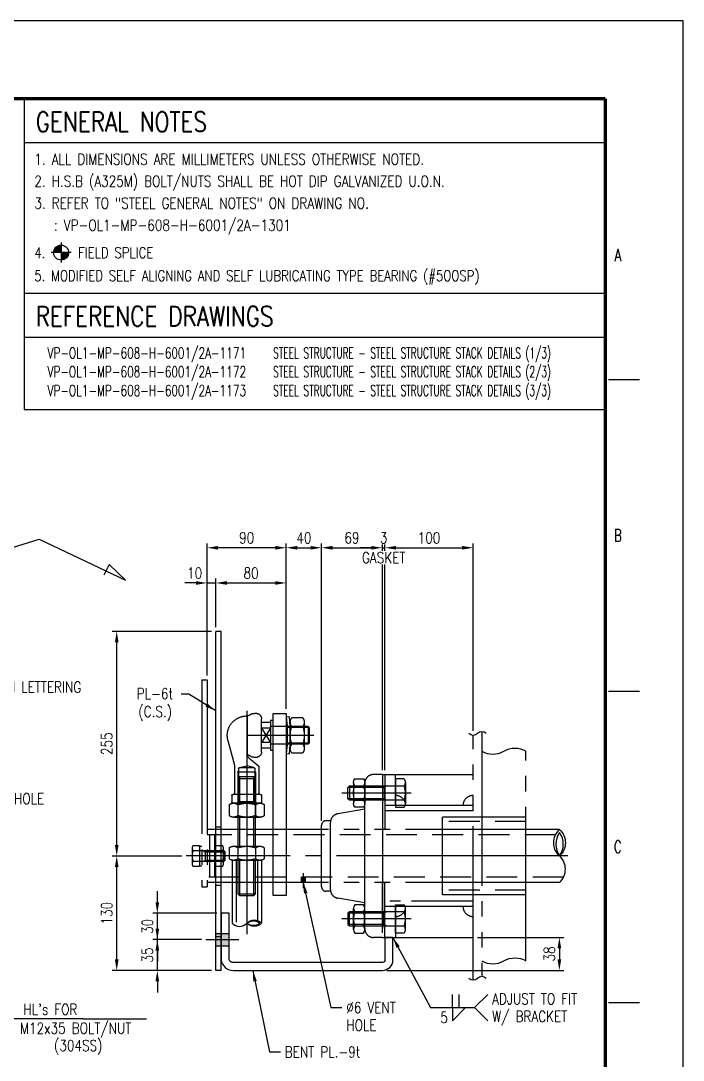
# Model space of a CAD drawing. Header units: millimetres. Extents: x 0 to 134087, y -49114 to 20834.
# Drawn here: x 90356 to 91860, y -26192 to -23831 of the extents above; entities that cross this region are included whole.
import ezdxf
from ezdxf.enums import TextEntityAlignment as Align

# ---------------------------------------------------------------- set-up
doc = ezdxf.new("R2010")
doc.units = ezdxf.units.MM
doc.header["$LTSCALE"] = 35
for name, pattern in [('130', [33.5, 30, -1, 1.5, -1]), ('CEN2', [18, 15, -1, 1, -1]), ('FDN', [7.5, 4, -0.7, 0.7, -0.7, 0.7, -0.7]), ('JNK-CENTER', [34, 30, -1.5, 1, -1.5]), ('JNK-HIDDEN', [3, 2, -1]), ('JNK-PHANTOM', [15, 10, -1, 1, -1, 1, -1])]:
    doc.linetypes.add(name, pattern=pattern)
for name, color, linetype in [('CEN-R', 1, 'JNK-CENTER'), ('CENTER-R', 1, '130'), ('CON-C', 4, 'Continuous'), ('CON-G', 3, 'Continuous'), ('CON-W', 7, 'Continuous'), ('CON-Y', 2, 'Continuous'), ('Dim-W', 7, 'Continuous'), ('HID-Y', 2, 'JNK-HIDDEN'), ('PHA-W', 7, 'JNK-PHANTOM'), ('STL-OBJT', 7, 'Continuous'), ('TXT-C', 4, 'Continuous'), ('TXT-Y', 2, 'Continuous'), ('TXTT-C', 4, 'Continuous')]:
    doc.layers.add(name, color=color, linetype=linetype)
doc.layers.add('CONT-G', color=3, linetype='Continuous', lineweight=25)
doc.styles.add('ROMANS', font='ROMANS.shx', dxfattribs={"width": 0.8})
doc.styles.add('SIMPLEX', font='simplex.shx', dxfattribs={"width": 0.8})
doc.dimstyles.new('DIM10x2', dxfattribs={"dimscale": 10, "dimtxt": 2.5, "dimasz": 2.5, "dimexe": 1, "dimexo": 1, "dimgap": 1, "dimtad": 1, "dimdec": 0, "dimlfac": 0.5, "dimdsep": 46, "dimtxsty": 'SIMPLEX', "dimcen": 0, "dimclrd": 256, "dimclre": 256, "dimclrt": 2, "dimadec": 1, "dimazin": 2, "dimtfac": 1, "dimtdec": 0, "dimtix": 1, "dimtmove": 2, "dimatfit": 3, "dimfxl": 1, "dimarcsym": 1})

# ---------------------------------------------------------------- blocks, each defined once
blk = doc.blocks.new('TITLE')
at = {"color": 7}
for p, q in [((841, 594.85), (0, 594.85)), ((841, 0), (841, 594.85)), ((824.02, 513.34), (831.1, 513.34)), ((824.02, 442.6), (831.1, 442.6)), ((824.02, 371.87), (831.1, 371.87))]:
    blk.add_line(p, q, dxfattribs=at)
at = {"color": 7, "const_width": 0.707}
for points in [[(823.32, 577.17), (27.94, 577.17)], [(823.32, 17.33), (823.32, 577.17)]]:
    blk.add_lwpolyline(points, dxfattribs=at)
at = {"color": 7, "style": 'ROMANS', "width": 0.7}
for s, p in [('A', (826.15, 541.63)), ('B', (826.15, 477.97)), ('C', (826.15, 407.24))]:
    blk.add_text(s, height=2.83, dxfattribs=at).set_placement(p, align=Align.MIDDLE)
blk = doc.blocks.new('A$C35816DBB')
at = {"layer": 'CON-G'}
h = blk.add_hatch(color=256, dxfattribs=at)
edge = h.paths.add_edge_path()
edge.add_arc((0, 0), 1.75, 90, 180)
edge.add_line((-1.75, 0), (0, 0))
edge.add_line((0, 0), (0, 1.75))
h = blk.add_hatch(color=256, dxfattribs=at)
edge = h.paths.add_edge_path()
edge.add_line((0, 0), (0, -1.75))
edge.add_arc((0, 0), 1.75, 270, 360)
edge.add_line((1.75, 0), (0, 0))
at = {"layer": 'CON-W'}
for p, q in [((2.33, 0), (-2.33, 0)), ((0, 2.33), (0, -2.33))]:
    blk.add_line(p, q, dxfattribs=at)
blk.add_circle((0, 0), 1.75, dxfattribs=at)
at = {"layer": 'CON-Y', "style": 'SIMPLEX', "width": 0.8}
blk.add_attdef('F.S.', (3.19, 1), '', height=2.5, dxfattribs=at)
blk = doc.blocks.new('BOLTHOLE')
at = {"layer": 'CON-W'}
blk.add_line((25.7, 0), (9.9, 0), dxfattribs=at)
blk.add_lwpolyline([(0, 0), (4.95, 4.95), (9.9, 0), (4.95, -4.95)], close=True, dxfattribs=at)
at = {"layer": 'CON-Y', "style": 'SIMPLEX', "width": 0.8}
for s, p in [('%%C', (8.81, 3.12)), ("HL's FOR", (24.37, 0.9))]:
    blk.add_text(s, height=2.5, dxfattribs=at).set_placement(p, align=Align.RIGHT)
blk.add_attdef('4', text='', height=2.5, dxfattribs=at).set_placement((-0.69, 0.87), align=Align.RIGHT)
blk.add_attdef('22', text='', height=2.5, dxfattribs=at).set_placement((4.95, 0), align=Align.MIDDLE_CENTER)
blk = doc.blocks.new('pipesece')
at = {"layer": 'CON-W'}
blk.add_lwpolyline([(0.5, 0, 0.44), (0, 0, -0.44), (-0.5, 0, -0.44), (0, 0)], format="xyb", dxfattribs=at)
blk.add_lwpolyline([(-0.446, 0, 0.31383), (0, 0, 0.31383)], format="xyb", close=True, dxfattribs=at)
blk = doc.blocks.new('*D1715')
at = {"layer": 'CON-W', "lineweight": -2, "transparency": 16777216}
for p, q in [((90722, -25727.8), (90564, -25727.8)), ((90574, -25962.8), (90574, -25752.8)), ((90789, -25987.8), (90564, -25987.8))]:
    blk.add_line(p, q, dxfattribs=at)
at = {"layer": 'CON-W', "transparency": 16777216}
for points in [[(90569.8, -25752.8), (90578.2, -25752.8), (90574, -25727.8)], [(90569.8, -25962.8), (90578.2, -25962.8), (90574, -25987.8)]]:
    blk.add_solid(points, dxfattribs=at)
at = {"layer": 'DEFPOINTS', "color": 0, "transparency": 16777216}
for p in [(90574, -25727.8), (90732, -25727.8), (90799, -25987.8)]:
    blk.add_point(p, dxfattribs=at)
at = {"layer": 'CON-W', "color": 2, "transparency": 16777216, "insert": (90551.5, -25857.8), "char_height": 25, "attachment_point": 5, "rotation": 90, "style": 'SIMPLEX'}
blk.add_mtext('130', dxfattribs=at)
blk = doc.blocks.new('*D1716')
at = {"layer": 'CON-W', "lineweight": -2, "transparency": 16777216}
for p, q in [((90666.2, -25892.8), (90666.2, -25867.8)), ((90766.4, -25917.8), (90656.2, -25917.8)), ((90666.2, -25987.8), (90666.2, -25917.8)), ((90789, -25987.8), (90656.2, -25987.8)), ((90666.2, -26012.8), (90666.2, -26037.8))]:
    blk.add_line(p, q, dxfattribs=at)
at = {"layer": 'CON-W', "transparency": 16777216}
for points in [[(90662, -25892.8), (90670.3, -25892.8), (90666.2, -25917.8)], [(90662, -26012.8), (90670.3, -26012.8), (90666.2, -25987.8)]]:
    blk.add_solid(points, dxfattribs=at)
at = {"layer": 'DEFPOINTS', "color": 0, "transparency": 16777216}
for p in [(90666.2, -25917.8), (90776.4, -25917.8), (90799, -25987.8)]:
    blk.add_point(p, dxfattribs=at)
at = {"layer": 'CON-W', "color": 2, "transparency": 16777216, "insert": (90643.7, -25952.8), "char_height": 25, "attachment_point": 5, "rotation": 90, "style": 'SIMPLEX'}
blk.add_mtext('35', dxfattribs=at)
blk = doc.blocks.new('*D1717')
at = {"layer": 'CON-W', "lineweight": -2, "transparency": 16777216}
for p, q in [((90666.2, -25832.8), (90666.2, -25807.8)), ((90801, -25857.8), (90656.2, -25857.8)), ((90666.2, -25917.8), (90666.2, -25857.8)), ((90766.4, -25917.8), (90656.2, -25917.8)), ((90666.2, -25942.8), (90666.2, -25967.8))]:
    blk.add_line(p, q, dxfattribs=at)
at = {"layer": 'CON-W', "transparency": 16777216}
for points in [[(90662, -25832.8), (90670.3, -25832.8), (90666.2, -25857.8)], [(90662, -25942.8), (90670.3, -25942.8), (90666.2, -25917.8)]]:
    blk.add_solid(points, dxfattribs=at)
at = {"layer": 'DEFPOINTS', "color": 0, "transparency": 16777216}
for p in [(90666.2, -25857.8), (90811, -25857.8), (90776.4, -25917.8)]:
    blk.add_point(p, dxfattribs=at)
at = {"layer": 'CON-W', "color": 2, "transparency": 16777216, "insert": (90643.7, -25887.8), "char_height": 25, "attachment_point": 5, "rotation": 90, "style": 'SIMPLEX'}
blk.add_mtext('30', dxfattribs=at)
blk = doc.blocks.new('*D1718')
at = {"layer": 'CON-W', "lineweight": -2, "transparency": 16777216}
for p, q in [((90779, -25317.8), (90779, -25017.6)), ((90959, -25393.7), (90959, -25017.6)), ((90934, -25027.6), (90804, -25027.6))]:
    blk.add_line(p, q, dxfattribs=at)
at = {"layer": 'CON-W', "transparency": 16777216}
for points in [[(90804, -25023.5), (90804, -25031.8), (90779, -25027.6)], [(90934, -25023.5), (90934, -25031.8), (90959, -25027.6)]]:
    blk.add_solid(points, dxfattribs=at)
at = {"layer": 'DEFPOINTS', "color": 0, "transparency": 16777216}
for p in [(90779, -25027.6), (90779, -25327.8), (90959, -25403.7)]:
    blk.add_point(p, dxfattribs=at)
at = {"layer": 'CON-W', "color": 2, "transparency": 16777216, "insert": (90869, -25005.1), "char_height": 25, "attachment_point": 5, "style": 'SIMPLEX'}
blk.add_mtext('90', dxfattribs=at)
blk = doc.blocks.new('*D1719')
at = {"layer": 'CON-W', "lineweight": -2, "transparency": 16777216}
for p, q in [((90958.9, -25393.7), (90958.9, -25017.6)), ((91039, -25647.8), (91039, -25017.6)), ((90983.9, -25027.6), (91014, -25027.6))]:
    blk.add_line(p, q, dxfattribs=at)
at = {"layer": 'CON-W', "transparency": 16777216}
for points in [[(90983.9, -25023.5), (90983.9, -25031.8), (90958.9, -25027.6)], [(91014, -25023.5), (91014, -25031.8), (91039, -25027.6)]]:
    blk.add_solid(points, dxfattribs=at)
at = {"layer": 'DEFPOINTS', "color": 0, "transparency": 16777216}
for p in [(91039, -25027.6), (90958.9, -25403.7), (91039, -25657.8)]:
    blk.add_point(p, dxfattribs=at)
at = {"layer": 'CON-W', "color": 2, "transparency": 16777216, "insert": (90998.9, -25005.1), "char_height": 25, "attachment_point": 5, "style": 'SIMPLEX'}
blk.add_mtext('40', dxfattribs=at)
blk = doc.blocks.new('*D1720')
at = {"layer": 'CON-W', "lineweight": -2, "transparency": 16777216}
for p, q in [((91039, -25647.8), (91039, -25017.6)), ((91177, -25532.8), (91177, -25017.6)), ((91064, -25027.6), (91152, -25027.6))]:
    blk.add_line(p, q, dxfattribs=at)
at = {"layer": 'CON-W', "transparency": 16777216}
for points in [[(91064, -25023.5), (91064, -25031.8), (91039, -25027.6)], [(91152, -25023.5), (91152, -25031.8), (91177, -25027.6)]]:
    blk.add_solid(points, dxfattribs=at)
at = {"layer": 'DEFPOINTS', "color": 0, "transparency": 16777216}
for p in [(91177, -25027.6), (91177, -25542.8), (91039, -25657.8)]:
    blk.add_point(p, dxfattribs=at)
at = {"layer": 'CON-W', "color": 2, "transparency": 16777216, "insert": (91108, -25005.1), "char_height": 25, "attachment_point": 5, "style": 'SIMPLEX'}
blk.add_mtext('69', dxfattribs=at)
blk = doc.blocks.new('*D1721')
at = {"layer": 'CON-W', "lineweight": -2, "transparency": 16777216}
for p, q in [((91183, -25532.8), (91183, -25017.6)), ((91383, -25443.8), (91383, -25017.6)), ((91208, -25027.6), (91358, -25027.6))]:
    blk.add_line(p, q, dxfattribs=at)
at = {"layer": 'CON-W', "transparency": 16777216}
for points in [[(91208, -25023.5), (91208, -25031.8), (91183, -25027.6)], [(91358, -25023.5), (91358, -25031.8), (91383, -25027.6)]]:
    blk.add_solid(points, dxfattribs=at)
at = {"layer": 'DEFPOINTS', "color": 0, "transparency": 16777216}
for p in [(91383, -25027.6), (91383, -25453.8), (91183, -25542.8)]:
    blk.add_point(p, dxfattribs=at)
at = {"layer": 'CON-W', "color": 2, "transparency": 16777216, "insert": (91283, -25005.1), "char_height": 25, "attachment_point": 5, "style": 'SIMPLEX'}
blk.add_mtext('100', dxfattribs=at)
blk = doc.blocks.new('*D1722')
at = {"layer": 'CON-W', "lineweight": -2, "transparency": 16777216}
for p, q in [((90789, -25217.8), (90564, -25217.8)), ((90574, -25702.8), (90574, -25242.8)), ((90722, -25727.8), (90564, -25727.8))]:
    blk.add_line(p, q, dxfattribs=at)
at = {"layer": 'CON-W', "transparency": 16777216}
for points in [[(90569.8, -25242.8), (90578.2, -25242.8), (90574, -25217.8)], [(90569.8, -25702.8), (90578.2, -25702.8), (90574, -25727.8)]]:
    blk.add_solid(points, dxfattribs=at)
at = {"layer": 'DEFPOINTS', "color": 0, "transparency": 16777216}
for p in [(90574, -25217.8), (90799, -25217.8), (90732, -25727.8)]:
    blk.add_point(p, dxfattribs=at)
at = {"layer": 'CON-W', "color": 2, "transparency": 16777216, "insert": (90551.5, -25472.8), "char_height": 25, "attachment_point": 5, "rotation": 90, "style": 'SIMPLEX'}
blk.add_mtext('255', dxfattribs=at)
blk = doc.blocks.new('*D1723')
at = {"layer": 'CON-W', "lineweight": -2, "transparency": 16777216}
for p, q in [((90754, -25107.6), (90729, -25107.6)), ((90779, -25317.8), (90779, -25097.6)), ((90779, -25107.6), (90799, -25107.6)), ((90799, -25207.8), (90799, -25097.6)), ((90824, -25107.6), (90849, -25107.6))]:
    blk.add_line(p, q, dxfattribs=at)
at = {"layer": 'CON-W', "transparency": 16777216}
for points in [[(90754, -25103.5), (90754, -25111.8), (90779, -25107.6)], [(90824, -25103.5), (90824, -25111.8), (90799, -25107.6)]]:
    blk.add_solid(points, dxfattribs=at)
at = {"layer": 'DEFPOINTS', "color": 0, "transparency": 16777216}
for p in [(90799, -25107.6), (90799, -25217.8), (90779, -25327.8)]:
    blk.add_point(p, dxfattribs=at)
at = {"layer": 'CON-W', "color": 2, "transparency": 16777216, "insert": (90750.8, -25085.1), "char_height": 25, "attachment_point": 5, "style": 'SIMPLEX'}
blk.add_mtext('10', dxfattribs=at)
blk = doc.blocks.new('*D1724')
at = {"layer": 'CON-W', "lineweight": -2, "transparency": 16777216}
for p, q in [((90799, -25207.8), (90799, -25097.6)), ((90824, -25107.6), (90934, -25107.6)), ((90959, -25393.7), (90959, -25097.6))]:
    blk.add_line(p, q, dxfattribs=at)
at = {"layer": 'CON-W', "transparency": 16777216}
for points in [[(90824, -25103.5), (90824, -25111.8), (90799, -25107.6)], [(90934, -25103.5), (90934, -25111.8), (90959, -25107.6)]]:
    blk.add_solid(points, dxfattribs=at)
at = {"layer": 'DEFPOINTS', "color": 0, "transparency": 16777216}
for p in [(90959, -25107.6), (90799, -25217.8), (90959, -25403.7)]:
    blk.add_point(p, dxfattribs=at)
at = {"layer": 'CON-W', "color": 2, "transparency": 16777216, "insert": (90879, -25085.1), "char_height": 25, "attachment_point": 5, "style": 'SIMPLEX'}
blk.add_mtext('80', dxfattribs=at)
blk = doc.blocks.new('*D1725')
at = {"layer": 'CON-W', "lineweight": -2, "transparency": 16777216}
for p, q in [((91393, -25912.8), (91588.8, -25912.8)), ((91578.8, -25937.8), (91578.8, -25962.8)), ((91187, -25987.8), (91588.8, -25987.8))]:
    blk.add_line(p, q, dxfattribs=at)
at = {"layer": 'CON-W', "transparency": 16777216}
for points in [[(91574.7, -25937.8), (91583, -25937.8), (91578.8, -25912.8)], [(91574.7, -25962.8), (91583, -25962.8), (91578.8, -25987.8)]]:
    blk.add_solid(points, dxfattribs=at)
at = {"layer": 'DEFPOINTS', "color": 0, "transparency": 16777216}
for p in [(91383, -25912.8), (91177, -25987.8), (91578.8, -25987.8)]:
    blk.add_point(p, dxfattribs=at)
at = {"layer": 'CON-W', "color": 2, "transparency": 16777216, "insert": (91556.3, -25950.3), "char_height": 25, "attachment_point": 5, "rotation": 90, "style": 'SIMPLEX'}
blk.add_mtext('38', dxfattribs=at)
blk = doc.blocks.new('A$C1CAA6540')
at = {"layer": 'CEN-R', "linetype": 'CEN2'}
for p, q in [((0, 126.8), (0, -126.8)), ((-76.2, 99), (0, 99))]:
    blk.add_line(p, q, dxfattribs=at)
at = {"layer": 'Dim-W', "linetype": 'FDN'}
for p, q in [((-10.4, 124), (-8.9, 124)), ((-0.9, 76.6), (-0.9, 121)), ((-69.8, 109), (-70.9, 107.9)), ((-70.9, 107.9), (-70.9, 90.1)), ((-70.9, 107.9), (-45.9, 107.9)), ((-69.8, 109), (-27.4, 109)), ((-69.8, 109), (-69.8, 89)), ((-65.3, 113.9), (-65.3, 84.1)), ((-63.4, 109), (-51.2, 109)), ((-49.3, 113.9), (-49.3, 84.1)), ((-45.9, 109), (-45.9, 89)), ((-44.6, 109), (-45.9, 107.9)), ((-26.9, 113.5), (-26.9, 84.5)), ((-26.9, 113.5), (-16.8, 113.5)), ((-16.8, 107.1), (-26.9, 90.9)), ((-26.9, 107.1), (-16.8, 90.9)), ((-26.9, 107.1), (-16.8, 107.1)), ((-16.8, 80.4), (-16.8, 117.5)), ((-67.9, 99), (-16.3, 99)), ((-70.9, 90.1), (-45.9, 90.1)), ((-69.8, 89), (-70.9, 90.1)), ((-69.8, 89), (-27.4, 89)), ((-63.4, 89), (-51.2, 89)), ((-44.6, 89), (-45.9, 90.1)), ((-26.9, 90.9), (-16.8, 90.9)), ((-26.9, 84.5), (-16.8, 84.5)), ((21.3, 93.3), (13.8, 65.3)), ((-2.4, 73.5), (-13.7, 64)), ((-10.4, 74), (-8.9, 74)), ((-13.7, 64), (-13.7, 33.5)), ((13.8, 65.3), (13.8, 33.5)), ((-16.9, 30.5), (-16.9, 23.5)), ((-15.4, 32), (-15.2, 32)), ((-15.4, 32), (15.6, 32)), ((15.3, 32), (15.6, 32)), ((17.1, 30.5), (17.1, 23.5)), ((-15.4, 22), (15.6, 22)), ((15, 22), (-15.1, 22)), ((14.9, 22), (-14.9, 22)), ((15, 22), (-14.8, 22)), ((-9.2, 23.5), (-10.7, 22)), ((-10, 20.1), (-10, 7.9)), ((-9.2, 23.5), (9.3, 23.5)), ((9.3, 23.5), (10.8, 22)), ((10, 20.1), (10, 7.9)), ((14.9, 6), (-15.1, 6)), ((-7.9, -27), (-7.9, 6)), ((8.1, 6), (8.1, -27)), ((14.9, -27), (-14.9, -27)), ((-10, -28.8), (-10, -41.1)), ((10, -28.8), (10, -41.1)), ((-16.8, -43), (-16.8, -114.4)), ((-16.8, -43), (16.6, -43)), ((-15.1, -43), (14.9, -43)), ((16.6, -43), (16.6, -114.4))]:
    blk.add_line(p, q, dxfattribs=at)
for points in [[(-63.4, 79, -0.372659), (-63.4, 89, -0.186242), (-63.4, 109, -0.372659), (-63.4, 119), (-51.2, 119, -0.372659), (-51.2, 109, -0.186242), (-51.2, 89, -0.372659), (-51.2, 79)], [(-20, 20.1, -0.372659), (-10, 20.1, -0.186242), (10, 20.1, -0.372659), (20, 20.1), (20, 7.9, -0.372659), (10, 7.9, -0.186242), (-10, 7.9, -0.372659), (-20, 7.9)], [(-20, -28.8, -0.372659), (-10, -28.8, -0.186242), (10, -28.8, -0.372659), (20, -28.8), (20, -41.1, -0.372659), (10, -41.1, -0.186242), (-10, -41.1, -0.372659), (-20, -41.1)]]:
    blk.add_lwpolyline(points, format="xyb", close=True, dxfattribs=at)
for points in [[(-48.4, 78.1), (-49.3, 88.3), (-49.3, 109.7), (-48.4, 119.9), (-44.9, 119.5), (-45.8, 109.5), (-45.8, 88.5), (-44.9, 78.5)], [(-29.9, 82), (-29.9, 116), (-26.9, 116), (-26.9, 82)]]:
    blk.add_lwpolyline(points, close=True, dxfattribs=at)
for points in [[(-9.9, -27), (-9.9, 6)], [(10.1, 6), (10.1, -27)]]:
    blk.add_lwpolyline(points, dxfattribs=at)
for centre, radius, start, end in [((-10.4, 117.6), 6.44, 90, 180.1511), ((-8.9, 114), 10, 48.4365, 90), ((-0.9, 123), 2, 228.4365, 272.4172), ((0.1, 99), 22, 345, 92.6052), ((-27.4, 109.5), 0.5, 270, 360), ((-27.4, 88.5), 0.5, 0.0001, 90), ((-10.4, 80.4), 6.44, 179.8489, 270), ((-8.9, 84), 10, 270, 311.5636), ((-4.9, 76.6), 4, 309.9998, 360), ((-0.9, 75), 2, 87.5828, 131.5635), ((-15.4, 30.5), 1.5, 90, 180), ((-15.2, 33.5), 1.5, 270, 360), ((15.3, 33.5), 1.5, 180, 270), ((15.6, 30.5), 1.5, 360, 90), ((-15.4, 23.5), 1.5, 180, 270), ((15.6, 23.5), 1.5, 270, 360)]:
    blk.add_arc(centre, radius, start, end, dxfattribs=at)
at = {"layer": 'HID-Y', "color": 7}
for p, q in [((-9.2, 60.9), (-9.2, 23.5)), ((-8.6, 62), (8.8, 62)), ((-8.1, 62.3), (0.1, 64.5)), ((8.2, 62.3), (0.1, 64.5)), ((9.3, 60.9), (9.3, 23.5)), ((-9.9, 57), (-9.2, 58.3)), ((-9.9, 57), (10.1, 57)), ((-9.9, 57), (-9.9, 22.8)), ((10.1, 50), (-9.9, 50)), ((-7.9, 22), (-7.9, 52)), ((8.1, 52), (8.1, 22)), ((10.1, 57), (9.3, 58.3)), ((10.1, 57), (10.1, 22.8)), ((-12.2, -43), (-12.2, -111.4)), ((-7.9, -83), (-7.9, -43)), ((8.1, -43), (8.1, -83)), ((12, -43), (12, -117.5)), ((10.1, -81), (-9.9, -81))]:
    blk.add_line(p, q, dxfattribs=at)
for points in [[(-9.9, 50), (-7.9, 52), (8.1, 52), (10.1, 50), (10.1, 48.1), (10.1, 6)], [(-9.9, 6), (-9.9, 48.1), (-9.9, 50)], [(10.1, -43), (10.1, -81), (8.1, -83), (-7.9, -83), (-9.9, -81), (-9.9, -43)]]:
    blk.add_lwpolyline(points, dxfattribs=at)
for centre, start, end in [((-7.7, 60.9), 105.0001, 180), ((7.8, 60.9), 360, 75.0002)]:
    blk.add_arc(centre, 1.5, start, end, dxfattribs=at)
at = {"layer": 'PHA-W'}
blk.add_lwpolyline([(-44.9, 124), (-44.9, -83), (-29.9, -83), (-29.9, 124)], close=True, dxfattribs=at)
at = {"layer": 'CON-W', "xscale": -33.39552893878317, "yscale": 33.39552893878317, "zscale": 33.39552893878317, "rotation": 180}
blk.add_blockref('pipesece', (-0.1, -114.4), dxfattribs=at)
blk = doc.blocks.new('*D1726')
at = {"layer": 'CON-W', "lineweight": -2, "transparency": 16777216}
for p, q in [((91177, -25532.8), (91177, -25017.6)), ((91183, -25532.8), (91183, -25017.6)), ((91152, -25027.6), (91127, -25027.6)), ((91177, -25027.6), (91183, -25027.6)), ((91208, -25027.6), (91233, -25027.6))]:
    blk.add_line(p, q, dxfattribs=at)
at = {"layer": 'CON-W', "transparency": 16777216}
for points in [[(91152, -25023.5), (91152, -25031.8), (91177, -25027.6)], [(91208, -25023.5), (91208, -25031.8), (91183, -25027.6)]]:
    blk.add_solid(points, dxfattribs=at)
at = {"layer": 'DEFPOINTS', "color": 0, "transparency": 16777216}
for p in [(91177, -25542.8), (91183, -25542.8)]:
    blk.add_point(p, dxfattribs=at)
at = {"layer": 'CON-W', "color": 2, "transparency": 16777216, "char_height": 25, "attachment_point": 5, "style": 'SIMPLEX', "bg_fill": 3, "box_fill_scale": 1.1, "bg_fill_color": 256, "bg_fill_true_color": 13158600, "bg_fill_transparency": 0}
for s, insert in [('3', (91180, -25005.1)), ('GASKET', (91180, -25050.1))]:
    blk.add_mtext(s, dxfattribs=dict(at, insert=insert))
at = {"layer": 'DEFPOINTS', "color": 0, "transparency": 16777216}
blk.add_point((91183, -25027.6), dxfattribs=at)

msp = doc.modelspace()

# ---------------------------------------------------------------- linework, layer by layer
msp.add_lwpolyline([(91336.1494, -26072.0467), (91336.1494, -26102.0467), (91366.1494, -26072.0467)])
at = {"layer": 'CEN-R'}
for p, q in [((91242.2097, -25584.7752), (91084.8378, -25584.7752)), ((90997.6226, -25766.5523), (90997.6226, -25800.6752)), ((91242.2097, -25870.7752), (91084.8378, -25870.7752))]:
    msp.add_line(p, q, dxfattribs=at)
at = {"layer": 'CEN-R', "linetype": 'CEN2'}
msp.add_line((91597.7941, -25727.7752), (90732.013, -25727.7752), dxfattribs=at)
at = {"layer": 'CENTER-R'}
msp.add_line((90776.3919, -25917.7752), (90851.0456, -25917.7752), dxfattribs=at)
at = {"layer": 'CON-C'}
for p, q in [((91683.152, -24007.473), (90364.09, -24007.473)), ((91683.152, -24007.473), (90364.09, -24007.473)), ((91683.152, -24007.473), (90364.09, -24007.473)), ((91683.152, -24007.473), (90364.09, -24007.473)), ((91683.152, -24007.473), (90364.09, -24007.473)), ((90364.09, -24107.473), (91683.152, -24107.473)), ((90364.09, -24449.3152), (91683.152, -24449.3152)), ((90364.09, -24549.3152), (91683.152, -24549.3152)), ((90364.09, -24713.4619), (91683.152, -24713.4619)), ((90294.8338, -25040.2744), (90397.624, -25007.8071)), ((90397.624, -25007.8071), (90593.57, -25101.0418)), ((90556.5706, -25065.5333), (90544.9697, -25089.9141)), ((90593.57, -25101.0418), (90556.5706, -25065.5333))]:
    msp.add_line(p, q, dxfattribs=at)
at = {"layer": 'CON-G', "linetype": 'FDN'}
msp.add_line((90811.0128, -25911.7752), (90798.9948, -25911.7752), dxfattribs=at)
at = {"layer": 'CON-G'}
msp.add_line((90811.0128, -25987.7752), (90799.0128, -25987.7752), dxfattribs=at)
msp.add_lwpolyline([(90839.0128, -25969.7752, -0.301384636), (90829.0128, -25963.7752), (90829.0128, -25857.7752), (90811.0128, -25857.7752), (90811.0128, -25963.7752, 0.38122476), (90839.0128, -25987.7752), (91177.0128, -25987.7752, 0.414213562), (91201.0128, -25963.7752), (91201.0128, -25912.7752), (91183.0128, -25912.7752), (91183.0128, -25963.7752, -0.414213562), (91177.0128, -25969.7752)], format="xyb", close=True, dxfattribs=at)
at = {"layer": 'CON-W'}
for p, q in [((91336.1494, -26072.0467), (91336.1494, -26042.0467)), ((91351.1494, -26072.0467), (91351.1494, -26042.0467)), ((91286.1494, -26072.0467), (91386.1494, -26072.0467))]:
    msp.add_line(p, q, dxfattribs=at)
for points in [[(91413.0128, -25449.6258, 0.412674508), (91393.0128, -25449.6258, -0.412674508), (91373.0128, -25449.6258)], [(91403.0128, -25489.6258, 0.273438151), (91453.0128, -25489.6258, -0.273438151), (91503.0128, -25489.6258)], [(91403.0128, -25965.9246, 0.273438151), (91453.0128, -25965.9246, -0.273438151), (91503.0128, -25965.9246)], [(91413.0128, -26005.9246, 0.412674508), (91393.0128, -26005.9246, -0.412674508), (91373.0128, -26005.9246)]]:
    msp.add_lwpolyline(points, format="xyb", dxfattribs=at)
msp.add_lwpolyline([(91416.1494, -26102.0467), (91386.1494, -26072.0467), (91416.1494, -26042.0467)], dxfattribs=at)
at = {"layer": 'CONT-G'}
for p, q in [((90799.0128, -25987.7752), (90799.0128, -25217.7752)), ((90811.0128, -25217.7752), (90799.0128, -25217.7752)), ((90811.0128, -25987.7752), (90811.0128, -25217.7752))]:
    msp.add_line(p, q, dxfattribs=at)
at = {"layer": 'Dim-W'}
for p, q in [((91102.1963, -25568.7752), (91102.1963, -25600.7752)), ((91111.4128, -25560.9602), (91111.4128, -25608.5903)), ((91114.3927, -25568.7752), (91134.033, -25568.7752)), ((91137.0128, -25560.9602), (91137.0128, -25608.5903)), ((91114.3927, -25600.7752), (91134.033, -25600.7752)), ((91111.4128, -25894.5903), (91111.4128, -25846.9602)), ((91137.0128, -25894.5903), (91137.0128, -25846.9602)), ((91102.1963, -25886.7752), (91102.1963, -25854.7752)), ((91114.3927, -25854.7752), (91134.033, -25854.7752)), ((91114.3927, -25886.7752), (91134.033, -25886.7752))]:
    msp.add_line(p, q, dxfattribs=at)
at = {"layer": 'Dim-W', "linetype": 'FDN'}
msp.add_line((91383.0128, -25830.1752), (91183.0128, -25830.1752), dxfattribs=at)
at = {"layer": 'Dim-W'}
for points in [[(91226.433, -25600.7752), (91102.1963, -25600.7752), (91098.9963, -25597.5752), (91098.9963, -25571.9752), (91102.1963, -25568.7752), (91226.433, -25568.7752)], [(91186.5554, -25568.7752), (91181.0128, -25571.9752), (91098.9963, -25571.9752)], [(91186.5554, -25600.7752), (91181.0128, -25597.5752), (91098.9963, -25597.5752)], [(91226.433, -25854.7752), (91102.1963, -25854.7752), (91098.9963, -25857.9752), (91098.9963, -25883.5752), (91102.1963, -25886.7752), (91226.433, -25886.7752)], [(91186.5554, -25854.7752), (91181.0128, -25857.9752), (91098.9963, -25857.9752)], [(91186.5554, -25886.7752), (91181.0128, -25883.5752), (91098.9963, -25883.5752)]]:
    msp.add_lwpolyline(points, dxfattribs=at)
for points in [[(91114.3927, -25616.7752, -0.372658913), (91114.3927, -25600.7752, -0.186242005), (91114.3927, -25568.7752, -0.372658913), (91114.3927, -25552.7752), (91134.033, -25552.7752, -0.372658913), (91134.033, -25568.7752, -0.186242005), (91134.033, -25600.7752, -0.372658913), (91134.033, -25616.7752)], [(91114.3927, -25838.7752, 0.372658913), (91114.3927, -25854.7752, 0.186242005), (91114.3927, -25886.7752, 0.372658913), (91114.3927, -25902.7752), (91134.033, -25902.7752, 0.372658913), (91134.033, -25886.7752, 0.186242005), (91134.033, -25854.7752, 0.372658913), (91134.033, -25838.7752)]]:
    msp.add_lwpolyline(points, format="xyb", close=True, dxfattribs=at)
msp.add_solid([(90991.6226, -25775.7752), (91003.6226, -25775.7752), (90991.6226, -25787.7752), (91003.6226, -25787.7752)], dxfattribs=at)
msp.add_solid([(90991.6226, -25775.7752), (91003.6226, -25775.7752), (90991.6226, -25787.7752), (91003.6226, -25787.7752)], dxfattribs=at)
at = {"layer": 'HID-Y', "color": 7}
for p, q in [((91503.0128, -25649.7752), (91313.7344, -25649.7752)), ((91570.4093, -25679.7752), (90779.0128, -25679.7752)), ((91588.4138, -25775.7752), (90779.0128, -25775.7752)), ((91503.0128, -25805.7752), (91313.7344, -25805.7752))]:
    msp.add_line(p, q, dxfattribs=at)
at = {"layer": 'PHA-W'}
for p, q in [((90767.0855, -25327.7752), (90779.0128, -25327.7752)), ((90767.0855, -25327.7752), (90767.0855, -25797.7752)), ((90779.0128, -25327.7752), (90779.0128, -25797.7752)), ((91403.0128, -25445.4991), (91403.0128, -26001.7978)), ((91383.0128, -26010.0513), (91383.0128, -25453.7526)), ((91503.0128, -25965.9246), (91503.0128, -25489.6258)), ((91177.0128, -25542.7752), (91157.0128, -25542.7752)), ((91177.0128, -25542.7752), (91177.0128, -25912.7752)), ((91177.0128, -25542.7752), (91183.0128, -25542.7752)), ((91183.0128, -25542.7752), (91183.0128, -25667.7752)), ((91183.0128, -25542.7752), (91383.0128, -25542.7752)), ((91207.0128, -25613.3752), (91207.0128, -25542.7752)), ((91137.0128, -25894.5903), (91137.0128, -25560.5903)), ((91181.0128, -25568.7752), (91181.0128, -25600.7752)), ((91229.4128, -25560.9602), (91229.4128, -25608.5903)), ((91383.0128, -25613.3752), (91183.0128, -25613.3752)), ((91137.0128, -25621.6609), (91075.68, -25632.0263)), ((91383.0128, -25625.3752), (91183.0128, -25625.3752)), ((91313.7344, -25816.1752), (91313.7344, -25639.3752)), ((91503.0128, -25639.3752), (91313.7344, -25639.3752)), ((90799.0128, -25661.7752), (90811.0128, -25661.7752)), ((91039.0128, -25797.7752), (91039.0128, -25657.7752)), ((91059.0128, -25647.7752), (91049.0128, -25647.7752)), ((91059.0128, -25803.8038), (91059.0128, -25651.7467)), ((91579.4116, -25667.7752), (90779.0128, -25667.7752)), ((90785.0128, -25775.7752), (90785.0128, -25679.7752)), ((90797.0928, -25775.7752), (90797.0928, -25679.7752)), ((90745.326, -25709.8747), (90745.326, -25745.6758)), ((90762.163, -25705.3044), (90767.0855, -25705.3044)), ((90816.273, -25745.6758), (90816.273, -25709.8747)), ((90775.0762, -25715.7488), (90775.0762, -25739.8016)), ((90814.0332, -25715.7488), (90799.2706, -25715.7488)), ((90817.8221, -25715.7488), (90817.8221, -25739.8016)), ((90762.163, -25750.246), (90767.0855, -25750.246)), ((90814.0332, -25739.8016), (90799.2706, -25739.8016)), ((90767.0855, -25797.7752), (90779.0128, -25797.7752)), ((91579.4116, -25787.7752), (90779.0128, -25787.7752)), ((90799.0128, -25793.7752), (90811.0128, -25793.7752)), ((91177.0128, -25902.1752), (91177.0128, -25787.7752)), ((91183.0128, -25912.7752), (91183.0128, -25787.7752)), ((91059.0128, -25807.7752), (91049.0128, -25807.7752)), ((91137.0128, -25833.8895), (91075.68, -25823.5241)), ((91503.0128, -25816.1752), (91313.7344, -25816.1752)), ((91383.0128, -25842.1752), (91183.0128, -25842.1752)), ((91207.0128, -25902.1752), (91207.0128, -25842.1752)), ((91207.0128, -25842.1752), (91207.0128, -25912.7752)), ((91229.4128, -25894.5903), (91229.4128, -25846.9602)), ((91181.0128, -25886.7752), (91181.0128, -25854.7752)), ((91177.0128, -25912.7752), (91157.0128, -25912.7752)), ((91177.0128, -25912.7752), (91183.0128, -25912.7752)), ((91183.0128, -25912.7752), (91383.0128, -25912.7752))]:
    msp.add_line(p, q, dxfattribs=at)
for points in [[(91226.433, -25616.7752, 0.372658913), (91226.433, -25600.7752, 0.186242005), (91226.433, -25568.7752, 0.372658913), (91226.433, -25552.7752), (91207.0128, -25552.7752), (91207.0128, -25616.7752)], [(90747.5659, -25751.828, -0.372658913), (90747.5659, -25739.8016, -0.186242005), (90747.5659, -25715.7488, -0.372658913), (90747.5659, -25703.7225), (90762.163, -25703.7225), (90762.163, -25751.828)], [(90814.0332, -25703.7225, -0.372658913), (90814.0332, -25715.7488, -0.186242005), (90814.0332, -25739.8016, -0.372658913), (90814.0332, -25751.828), (90799.2706, -25751.828, -0.372658913), (90799.2706, -25739.8016, -0.186242005), (90799.2706, -25715.7488, -0.372658913), (90799.2706, -25703.7225)], [(91226.433, -25838.7752, -0.372658913), (91226.433, -25854.7752, -0.186242005), (91226.433, -25886.7752, -0.372658913), (91226.433, -25902.7752), (91207.0128, -25902.7752), (91207.0128, -25838.7752)]]:
    msp.add_lwpolyline(points, format="xyb", close=True, dxfattribs=at)
for points in [[(90747.5659, -25739.8016), (90817.8221, -25739.8016), (90820.2274, -25737.3963), (90820.2274, -25718.1541), (90817.8221, -25715.7488), (90747.5659, -25715.7488)], [(90770.9101, -25715.7488), (90775.0762, -25718.1541), (90820.2274, -25718.1541)], [(90770.9101, -25739.8016), (90775.0762, -25737.3963), (90820.2274, -25737.3963)]]:
    msp.add_lwpolyline(points, dxfattribs=at)
for centre, radius, start, end in [((91157.0128, -25562.7752), 20, 90, 180), ((91207.0128, -25613.3752), 22.9593, 0, 90), ((91383.0128, -25613.3752), 22.9593, 90, 180), ((91079.0128, -25651.7467), 20, 99.592485, 180), ((91049.0128, -25657.7752), 10, 90, 180), ((91049.0128, -25797.7752), 10, 180, 270), ((91079.0128, -25803.8038), 20, 180, 260.407515), ((91207.0128, -25842.1752), 22.9593, 270, 0), ((91383.0128, -25842.1752), 22.9593, 180, 270), ((91157.0128, -25892.7752), 20, 180, 270)]:
    msp.add_arc(centre, radius, start, end, dxfattribs=at)
at = {"layer": 'STL-OBJT'}
for p, q in [((90798.9948, -25903.7752), (90829.0128, -25903.7752)), ((90798.9948, -25931.7752), (90829.0128, -25931.7752)), ((91060.1726, -26072.0467), (91085.1726, -26072.0467)), ((90498.0199, -26097.594), (90641.7897, -26097.594)), ((90920.5039, -26172.9604), (90945.5039, -26172.9604))]:
    msp.add_line(p, q, dxfattribs=at)
msp.add_solid([(90798.9948, -25931.7752), (90798.9948, -25903.7752), (90829.0128, -25931.7752), (90829.0128, -25903.7752)], dxfattribs=at)
at = {"layer": 'TXTT-C'}
for p, q in [((90364.09, -24007.473), (90364.09, -24464.6248)), ((90364.09, -24075.0461), (90364.09, -24713.4619))]:
    msp.add_line(p, q, dxfattribs=at)

# ---------------------------------------------------------------- block references
at = {"linetype": 'ByBlock', "xscale": 9.999999998999984, "yscale": 9.999999998999984, "zscale": 9.999999998999984}
msp.add_blockref('TITLE', (83449.9813, -29779.1804), dxfattribs=at)
at = {"layer": 'CON-W'}
for name, p, xscale, yscale, zscale in [('A$C35816DBB', (90447.7396, -24357.2302), 9.714285714284053, 9.714285714284053, 9.714285714284053), ('A$C1CAA6540', (90869.2165, -25651.7383), -2, 2, 2)]:
    msp.add_blockref(name, p, dxfattribs=dict(at, xscale=xscale, yscale=yscale, zscale=zscale))
at = {"layer": 'CON-W', "xscale": 120.0000000000009, "yscale": 120.0000000000009, "zscale": 120.0000000000009, "rotation": 270}
msp.add_blockref('pipesece', (91579.4116, -25727.7752), dxfattribs=at)
at = {"layer": 'STL-OBJT', "xscale": 10, "yscale": 10, "zscale": 10}
msp.add_blockref('BOLTHOLE', (90241.0515, -26097.594), dxfattribs=at).add_auto_attribs({'4': '2', '22': '14'})

# ---------------------------------------------------------------- texts
at = {"layer": 'CON-W', "color": 2, "style": 'SIMPLEX', "width": 0.8}
for s, p in [('PL-6t', (90619.4282, -25371.5487)), ('(C.S.)', (90623.1608, -25412.4205)), ('5', (91308.6494, -26107.0467))]:
    msp.add_text(s, height=25, dxfattribs=at).set_placement(p)
at = {"layer": 'STL-OBJT', "color": 2, "style": 'SIMPLEX', "width": 0.8}
for s, p in [('PUNCH LETTERING', (90251.0425, -25356.6982)), ('∅66 HOLE', (90275.8282, -25610.012)), ('%%C6 VENT', (91095.1726, -26084.5467)), ('M12x35 BOLT/NUT', (90354.3215, -26131.5602)), ('HOLE', (91095.1726, -26124.5467)), ('(304SS)', (90431.7682, -26170.7701)), ('BENT PL.-9t', (90955.5039, -26185.4604))]:
    msp.add_text(s, height=25, dxfattribs=at).set_placement(p)
at = {"layer": 'TXT-C', "style": 'SIMPLEX', "width": 0.8}
for s, p in [('GENERAL NOTES', (90389.9538, -24082.473)), ('REFERENCE DRAWINGS', (90389.9538, -24524.3152))]:
    msp.add_text(s, height=45, dxfattribs=at).set_placement(p)
at = {"layer": 'TXT-Y', "style": 'SIMPLEX'}
for s, height, width, p in [('1. ALL DIMENSIONS ARE MILLIMETERS UNLESS OTHERWISE NOTED.', 25, 0.8, (90386.9247, -24157.473)), ('2. H.S.B (A325M) BOLT/NUTS SHALL BE HOT DIP GALVANIZED U.O.N.', 25, 0.8, (90386.9247, -24207.473)), ('3. REFER TO "STEEL GENERAL NOTES" ON DRAWING NO. ', 25, 0.8, (90386.9247, -24257.473)), ('   : VP-OL1-MP-608-H-6001/2A-1301', 25, 0.8, (90386.9247, -24307.473)), ('4.     FIELD SPLICE', 24.285714, 0.8, (90386.9247, -24369.6636)), ('5. MODIFIED SELF ALIGNING AND SELF LUBRICATING TYPE BEARING (#5OOSP)', 24.285714, 0.8, (90386.9247, -24421.9285)), ('VP-OL1-MP-608-H-6001/2A-1171', 25, 0.7, (90416.799, -24597.732)), ('STEEL STRUCTURE - STEEL STRUCTURE STACK DETAILS (1/3)', 25, 0.6, (90929.168, -24597.732)), ('VP-OL1-MP-608-H-6001/2A-1172', 25, 0.7, (90416.799, -24640.3882)), ('STEEL STRUCTURE - STEEL STRUCTURE STACK DETAILS (2/3)', 25, 0.6, (90929.168, -24640.3882)), ('VP-OL1-MP-608-H-6001/2A-1173', 25, 0.7, (90416.799, -24683.0443)), ('STEEL STRUCTURE - STEEL STRUCTURE STACK DETAILS (3/3)', 25, 0.6, (90929.168, -24683.0443))]:
    msp.add_text(s, height=height, dxfattribs=dict(at, width=width)).set_placement(p)
at = {"layer": 'TXT-Y', "style": 'SIMPLEX', "width": 0.8}
for s, p in [('ADJUST TO FIT', (91426.2558, -26052.2467)), ('W/ BRACKET ', (91426.2558, -26092.2467))]:
    msp.add_text(s, height=25, dxfattribs=at).set_placement(p, align=Align.MIDDLE_LEFT)

# ---------------------------------------------------------------- dimensions: what is measured, and where the dimension line sits
at = {"layer": 'CON-W'}
for base, p1, p2, picture, middle in [((90779.0128, -25027.6201), (90958.9948, -25403.7357), (90779.0128, -25327.7752), '*D1718', (90869.0038, -25005.1201)), ((91039.0128, -25027.6201), (90958.8814, -25403.7357), (91039.0128, -25657.7752), '*D1719', (90998.9471, -25005.1201)), ((91177.0128, -25027.6201), (91039.0128, -25657.7752), (91177.0128, -25542.7752), '*D1720', (91108.0128, -25005.1201)), ((91383.0128, -25027.6201), (91183.0128, -25542.7752), (91383.0128, -25453.7526), '*D1721', (91283.0128, -25005.1201)), ((90958.9948, -25107.6201), (90799.0128, -25217.7752), (90958.9948, -25403.7357), '*D1724', (90879.0038, -25085.1201))]:
    dim = msp.add_linear_dim(base=base, p1=p1, p2=p2, dimstyle='DIM10x2', dxfattribs=at)
    dim.commit()
    dim.dimension.update_dxf_attribs({"geometry": picture, "text_midpoint": middle})
dim = msp.add_linear_dim(base=(90799.0128, -25107.6201), p1=(90779.0128, -25327.7752), p2=(90799.0128, -25217.7752), dimstyle='DIM10x2', dxfattribs=at)
dim.commit()
dim.dimension.update_dxf_attribs({"geometry": '*D1723', "text_midpoint": (90750.7512, -25085.1201), "dimtype": 160})
for base, p1, p2, picture, middle in [((90574.0008, -25217.7752), (90732.013, -25727.7752), (90799.0128, -25217.7752), '*D1722', (90551.5008, -25472.7752)), ((90574.0008, -25727.7752), (90799.0128, -25987.7752), (90732.013, -25727.7752), '*D1715', (90551.5008, -25857.7752)), ((90666.1691, -25857.7752), (90776.3919, -25917.7752), (90811.0128, -25857.7752), '*D1717', (90643.6691, -25887.7752)), ((90666.1691, -25917.7752), (90799.0128, -25987.7752), (90776.3919, -25917.7752), '*D1716', (90643.6691, -25952.7752)), ((91578.8288222405, -25987.775216926), (91383.0128337322, -25912.775216926), (91177.0128337322, -25987.775216926), '*D1725', (91556.3288222405, -25950.275216926))]:
    dim = msp.add_linear_dim(base=base, p1=p1, p2=p2, angle=90, dimstyle='DIM10x2', dxfattribs=at)
    dim.commit()
    dim.dimension.update_dxf_attribs({"geometry": picture, "text_midpoint": middle})

# ---------------------------------------------------------------- leaders
at = {"layer": 'Dim-W'}
msp.add_leader([(90798.9948, -25398.0442), (90737.8467, -25360.544), (90719.9523, -25360.544)], dimstyle='DIM10x2', dxfattribs=at)
at = {"layer": 'STL-OBJT'}
for points in [[(90997.6226, -25787.7752), (91060.1726, -26072.0467)], [(91201.0128, -25912.7752), (91286.1494, -26072.0467)], [(90882.9985, -25987.7752), (90920.5039, -26172.9604)]]:
    msp.add_leader(points, dimstyle='DIM10x2', dxfattribs=at)

# ---------------------------------------------------------------- next in the draw order: dimensions: what is measured, and where the dimension line sits
at = {"layer": 'CON-W'}
dim = msp.add_linear_dim(base=(91183.0128, -25027.6201), p1=(91177.0128, -25542.7752), p2=(91183.0128, -25542.7752), text='<>\\XGASKET', dimstyle='DIM10x2', override={"dimtfill": 1}, dxfattribs=at)
dim.commit()
dim.dimension.update_dxf_attribs({"geometry": '*D1726', "text_midpoint": (91180.0128, -25027.6201)})

doc.saveas('drawing.dxf')
